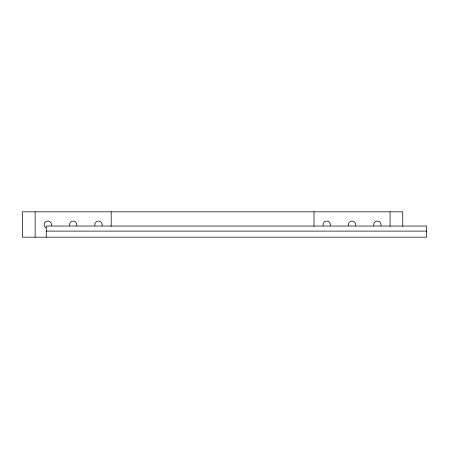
<?xml version="1.0" encoding="UTF-8"?>
<svg xmlns="http://www.w3.org/2000/svg" width="449" height="449" viewBox="0 0 449 449"><rect width="100%" height="100%" fill="white"/><g stroke="black" fill="none" stroke-linecap="round" stroke-linejoin="round"><path stroke-width="0.67" d="M46.241 231.112L426.55 231.112M402.759 226.212L402.759 211.821L22.45 211.821L22.45 237.179L426.55 237.179L426.55 226.043L46.241 226.043L46.241 237.179M390.08 211.821L390.08 226.212M314.019 211.821L314.019 226.212M111.189 211.821L111.189 226.212M35.129 211.821L35.129 237.179M323.145 225.707A3.676 3.676 0 0 1 326.698 221.076A3.676 3.676 0 0 1 330.245 225.707M348.497 225.707A3.676 3.676 0 0 1 352.05 221.076A3.676 3.676 0 0 1 355.602 225.707M373.854 225.707A3.676 3.676 0 0 1 377.401 221.076A3.676 3.676 0 0 1 380.954 225.707M94.958 225.707A3.676 3.676 0 0 1 98.511 221.076A3.676 3.676 0 0 1 102.063 225.707M45.966 227.935A3.676 3.676 0 0 1 44.473 223.198A3.676 3.676 0 0 1 49.059 221.301A3.676 3.676 0 0 1 51.354 225.707M69.606 225.707A3.676 3.676 0 0 1 73.159 221.076A3.676 3.676 0 0 1 76.706 225.707"/></g></svg>
